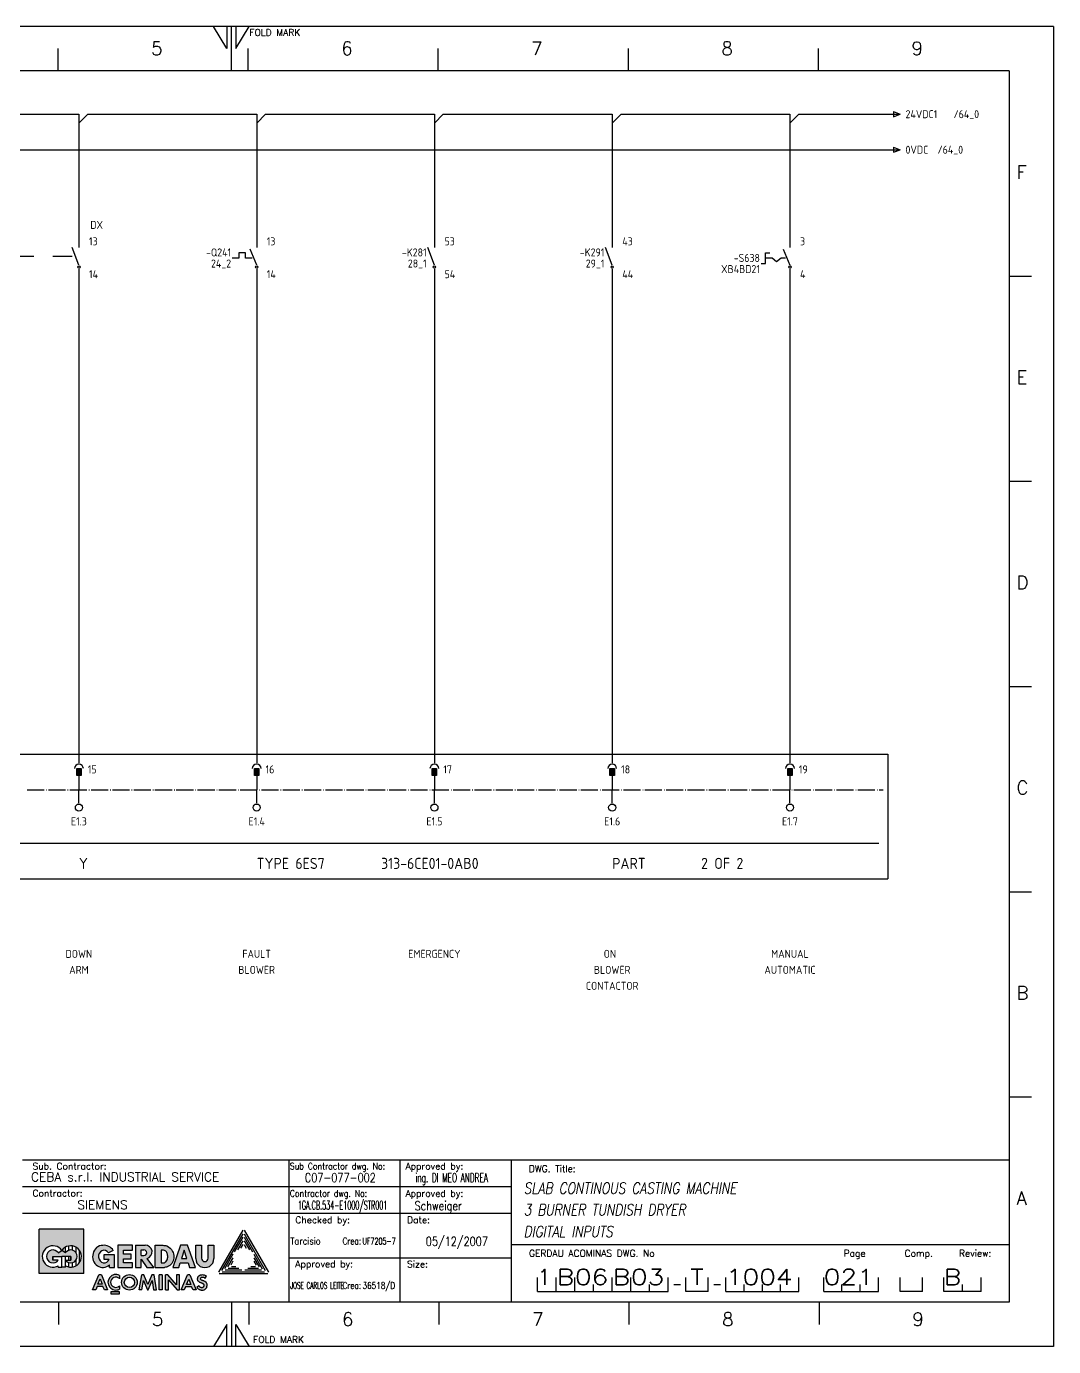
# Model space of a CAD drawing. Extents: x 520 to 940, y 6 to 303.
# Drawn here: x 709 to 940.2, y 6.5 to 303.5 of the extents above; entities that cross this region are included whole.
import ezdxf
from ezdxf.enums import TextEntityAlignment as Align

# ---------------------------------------------------------------- set-up
doc = ezdxf.new("R2010")
doc.units = 0
doc.header["$LTSCALE"] = 25
doc.header["$MEASUREMENT"] = 0
doc.linetypes.add('EPLANLINE7', pattern=[0])
doc.layers.get('0').update_dxf_attribs({"linetype": 'CONTINUOUS'})
for name, color, linetype in [('AUTOCONNECTING', 2, 'CONTINUOUS'), ('DESIG_', 3, 'CONTINUOUS'), ('FORM_1', 7, 'CONTINUOUS'), ('FORM_2', 4, 'CONTINUOUS'), ('FORM_3', 6, 'CONTINUOUS'), ('FORM_4', 1, 'CONTINUOUS'), ('MORSETTI', 7, 'CONTINUOUS'), ('RIF_', 7, 'CONTINUOUS'), ('SEF', 5, 'CONTINUOUS'), ('SIMBOLO', 4, 'CONTINUOUS'), ('TESTI', 7, 'CONTINUOUS'), ('TESTO', 5, 'CONTINUOUS')]:
    doc.layers.add(name, color=color, linetype=linetype)
doc.styles.add('ROMANS', font='romans.shx', dxfattribs={"width": 0.7, "oblique": 10, "height": 4})
doc.styles.get("Standard").update_dxf_attribs({"font": 'isocp.shx'})

# ---------------------------------------------------------------- blocks, each defined once
blk = doc.blocks.new('Format A3')
at = {"layer": 'FORM_1'}
h = blk.add_hatch(color=256, dxfattribs=at)
edge = h.paths.add_edge_path()
edge.add_line((217.87, 22.79), (217.87, 17.78))
edge.add_line((217.87, 17.78), (219.92, 17.78))
edge.add_spline(control_points=[(219.92, 17.78), (220.24, 17.85), (220.98, 18), (221.84, 18.93), (222.13, 20.2), (221.81, 21.63), (220.8, 22.71), (219.89, 22.77), (219.58, 22.79)], knot_values=[0, 0, 0, 0, 0.968333, 2.238245, 3.514092, 4.752916, 6.526982, 7.43734, 7.43734, 7.43734, 7.43734], degree=3, periodic=0)
edge.add_line((219.58, 22.79), (217.87, 22.79))
edge = h.paths.add_edge_path(flags=16)
edge.add_spline(control_points=[(219.59, 21.67), (219.7, 21.66), (220.06, 21.63), (220.6, 21.16), (220.68, 20.32), (220.63, 19.48), (220.1, 18.85), (219.69, 18.84), (219.58, 18.84)], knot_values=[0, 0, 0, 0, 0.326882, 1.089251, 1.872602, 2.763575, 3.625522, 3.966209, 3.966209, 3.966209, 3.966209], degree=3, periodic=0)
edge.add_line((219.58, 18.84), (219.17, 18.84))
edge.add_line((219.17, 18.84), (219.17, 21.67))
edge.add_line((219.17, 21.67), (219.59, 21.67))
h.paths.add_polyline_path([(223.55, 22.79), (221.81, 17.78), (223.19, 17.78), (223.48, 18.84), (225.23, 18.84), (225.54, 17.78), (226.94, 17.78), (225.11, 22.79)])
h.paths.add_polyline_path([(224.33, 21.67), (224.94, 19.81), (223.79, 19.81)], flags=16)
h.paths.add_polyline_path([(228.25, 22.79), (226.96, 22.79), (226.97, 19.8, 0.995265), (231.07, 19.81), (231.07, 22.79), (229.77, 22.79), (229.77, 19.87, -1), (228.25, 19.87)])
h.paths.add_polyline_path([(215.57, 22.79), (213.43, 22.79), (213.43, 17.78), (214.72, 17.78), (214.72, 19.66), (215.93, 17.78), (217.52, 17.78), (216.02, 19.84, 0.906396)])
h.paths.add_polyline_path([(215.29, 20.49), (214.72, 20.5), (214.72, 21.75), (215.31, 21.75, -1.017604)], flags=16)
h.paths.add_polyline_path([(209.42, 22.79), (209.42, 17.78), (212.73, 17.78), (212.73, 18.83), (210.73, 18.83), (210.73, 19.76), (212.41, 19.76), (212.41, 20.8), (210.73, 20.8), (210.73, 21.67), (212.73, 21.67), (212.73, 22.79)])
edge = h.paths.add_edge_path()
edge.add_ellipse((206.05, 20.28), major_axis=(0, -2.49), ratio=0.91559, start_angle=180.5657, end_angle=401.2517)
edge.add_line((207.56, 18.41), (207.56, 17.78))
edge.add_line((207.56, 17.78), (208.68, 17.78))
edge.add_line((208.68, 17.78), (208.68, 20.66))
edge.add_line((208.68, 20.66), (206.26, 20.66))
edge.add_line((206.26, 20.66), (206.26, 19.69))
edge.add_line((206.26, 19.69), (207.49, 19.69))
edge.add_ellipse((206.34, 20.25), major_axis=(0, -1.41), ratio=0.88785, start_angle=126.9107, end_angle=426.8029, ccw=False)
edge.add_line((207.34, 21.09), (208.41, 21.6))
edge.add_arc((206.36, 20.45), 2.34, 29.2872, 98.191)
h.paths.add_polyline_path([(205.74, 16.12), (205.19, 16.12), (203.77, 12.78), (204.46, 12.78), (204.76, 13.48), (206.07, 13.48), (206.44, 12.78), (207.11, 12.79)])
h.paths.add_polyline_path([(205.46, 15.22), (205.93, 14.01), (204.97, 14.01)], flags=16)
h.paths.add_polyline_path([(209.78, 12.92), (209.78, 13.66, -2.423597), (209.78, 15.28), (209.78, 16.02, 1.652966)])
h.paths.add_polyline_path([(210.29, 14.45, 1), (213.8, 14.45, 1)])
h.paths.add_polyline_path([(213.19, 14.45, -1), (210.89, 14.45, -1)], flags=16)
h.paths.add_polyline_path([(215.31, 16.12), (214.82, 16.12), (214.22, 12.78), (214.87, 12.78), (215.21, 14.84), (216.1, 12.73), (216.28, 12.73), (217.19, 14.84), (217.49, 12.78), (218.15, 12.78), (217.6, 16.12), (217.12, 16.12), (216.2, 13.99)])
h.paths.add_polyline_path([(219.4, 16.12), (218.75, 16.12), (218.75, 12.78), (219.4, 12.78)])
h.paths.add_polyline_path([(220.16, 12.78), (220.81, 12.78), (220.81, 15.04), (222.79, 12.78), (223.3, 12.78), (223.3, 16.12), (222.65, 16.12), (222.65, 13.88), (220.68, 16.12), (220.16, 16.12)])
h.paths.add_polyline_path([(225.66, 16.12), (225.13, 16.12), (223.7, 12.77), (224.39, 12.77), (224.69, 13.47), (226, 13.47), (226.37, 12.77), (227.04, 12.77)])
h.paths.add_polyline_path([(225.39, 15.2), (225.86, 14), (224.9, 14)], flags=16)
edge = h.paths.add_edge_path()
edge.add_spline(control_points=[(229.42, 15.81), (229.38, 15.84), (229.32, 15.89), (229.21, 15.96), (229.1, 16.02), (228.95, 16.09), (228.79, 16.14), (228.58, 16.18), (228.37, 16.18), (228.14, 16.15), (227.97, 16.08), (227.8, 16), (227.66, 15.88), (227.54, 15.75), (227.47, 15.59), (227.4, 15.42), (227.39, 15.24), (227.4, 15.04), (227.44, 14.85), (227.57, 14.66), (227.73, 14.54), (227.92, 14.42), (228.08, 14.35), (228.25, 14.29), (228.42, 14.23), (228.59, 14.16), (228.73, 14.07), (228.81, 13.98), (228.85, 13.89), (228.87, 13.78), (228.86, 13.67), (228.81, 13.54), (228.72, 13.42), (228.56, 13.32), (228.37, 13.29), (228.2, 13.3), (228.07, 13.34), (227.98, 13.38), (227.9, 13.44), (227.81, 13.5), (227.72, 13.6), (227.68, 13.69), (227.64, 13.74)], knot_values=[0, 0, 0, 0, 0.129897, 0.252239, 0.381983, 0.506097, 0.749316, 0.87783, 1.167741, 1.365595, 1.552935, 1.738999, 1.918105, 2.09238, 2.269928, 2.449255, 2.632957, 2.790606, 3.065835, 3.193419, 3.483878, 3.653535, 3.853782, 4.021202, 4.182707, 4.402789, 4.570564, 4.668988, 4.759204, 4.855589, 5.007336, 5.095097, 5.270281, 5.443299, 5.63607, 5.844858, 5.950481, 6.046454, 6.146081, 6.249423, 6.351995, 6.544354, 6.544354, 6.544354, 6.544354], degree=3, periodic=0)
edge.add_line((227.64, 13.74), (227.22, 13.33))
edge.add_spline(control_points=[(227.22, 13.33), (227.25, 13.3), (227.3, 13.21), (227.44, 13.06), (227.61, 12.91), (227.84, 12.8), (228.04, 12.73), (228.25, 12.7), (228.44, 12.69), (228.72, 12.72), (228.99, 12.82), (229.25, 13.03), (229.41, 13.25), (229.53, 13.57), (229.55, 13.89), (229.48, 14.23), (229.32, 14.44), (229.15, 14.58), (228.98, 14.67), (228.78, 14.76), (228.59, 14.83), (228.39, 14.91), (228.2, 15), (228.05, 15.18), (228.07, 15.39), (228.2, 15.54), (228.35, 15.61), (228.48, 15.63), (228.66, 15.63), (228.84, 15.57), (228.98, 15.46), (229.05, 15.4), (229.08, 15.37)], knot_values=[0, 0, 0, 0, 0.131114, 0.305389, 0.623258, 0.772631, 1.083491, 1.243018, 1.425854, 1.654083, 2.072988, 2.274716, 2.662927, 2.870188, 3.280959, 3.591243, 3.888658, 4.0589, 4.248032, 4.476436, 4.699919, 4.85554, 5.137678, 5.317889, 5.513624, 5.728226, 5.888869, 5.979085, 6.142909, 6.403998, 6.552706, 6.676571, 6.676571, 6.676571, 6.676571], degree=3, periodic=0)
edge.add_line((229.08, 15.37), (229.42, 15.81))
h.paths.add_polyline_path([(207.88, 12.33), (207.88, 11.83), (209.78, 11.83), (209.79, 12.33)])
h.paths.add_polyline_path([(201.77, 26.45), (191.77, 26.45), (191.77, 16.45), (201.77, 16.45)])
h.paths.add_polyline_path([(197.64, 18.19), (197.64, 17.87), (196.84, 17.87), (196.04, 17.87), (196.04, 18.19, -2.312045), (196.84, 21.6, -2.312045)], flags=16)
h.paths.add_polyline_path([(197.64, 19.43), (198.44, 19.43), (198.44, 20.27), (196.84, 20.27), (194.84, 20.27), (194.84, 19.43), (196.04, 19.43, -3.248328), (196.05, 21.08), (196.84, 21.6), (197.62, 21.08, -3.248328)], flags=0)
for p, q in [((420, 297), (0, 297)), ((234, 292), (231, 297)), ((234, 297), (234, 292)), ((235, 287), (235, 297)), ((236, 292), (239, 297)), ((236, 297), (236, 292)), ((420, 297), (420, 0)), ((195.93, 292), (195.93, 287)), ((238.7, 292), (238.7, 287)), ((281.48, 292), (281.48, 287)), ((324.26, 292), (324.26, 287)), ((367.03, 292), (367.03, 287)), ((410, 240.83), (415, 240.83)), ((410, 194.66), (415, 194.66)), ((410, 148.5), (415, 148.5)), ((410, 102.33), (415, 102.33)), ((410, 56.17), (415, 56.17)), ((248, 30), (248, 42)), ((273, 10), (273, 42)), ((188.01, 36), (298, 36)), ((191.77, 16.45), (191.77, 26.45)), ((201.77, 26.45), (191.77, 26.45)), ((201.77, 16.45), (201.77, 26.45)), ((237.53, 26.19), (232.06, 16.71)), ((237.53, 25.39), (232.76, 17.12)), ((237.53, 24.59), (235.65, 21.33)), ((237.53, 23.79), (236.34, 21.73)), ((237.83, 26.19), (243.31, 16.71)), ((237.83, 25.39), (242.62, 17.11)), ((237.83, 24.59), (239.72, 21.33)), ((237.83, 23.79), (239.03, 21.73)), ((196.04, 21.07), (196.84, 21.6)), ((197.64, 21.07), (196.84, 21.6)), ((197.64, 21.07), (197.64, 22.35)), ((198.44, 21.68), (198.44, 22.64)), ((199.24, 21.68), (199.24, 22.64)), ((200.04, 21.11), (200.04, 22.35)), ((200.84, 18.94), (200.84, 21.6)), ((208.41, 21.6), (207.34, 21.09)), ((209.42, 22.79), (209.42, 17.78)), ((212.73, 22.79), (209.42, 22.79)), ((210.73, 20.8), (210.73, 21.67)), ((210.73, 21.67), (212.73, 21.67)), ((212.41, 20.8), (210.73, 20.8)), ((212.41, 19.76), (212.41, 20.8)), ((212.73, 21.67), (212.73, 22.79)), ((213.43, 22.79), (213.43, 17.78)), ((213.43, 22.79), (215.57, 22.79)), ((214.72, 20.5), (214.72, 21.75)), ((214.72, 21.75), (215.31, 21.75)), ((217.87, 17.78), (217.87, 22.79)), ((217.87, 22.79), (219.58, 22.79)), ((223.55, 22.79), (221.81, 17.78)), ((225.11, 22.79), (223.55, 22.79)), ((224.33, 21.67), (223.79, 19.81)), ((224.94, 19.81), (224.33, 21.67)), ((226.94, 17.78), (225.11, 22.79)), ((226.97, 19.83), (226.96, 22.79)), ((226.96, 22.79), (228.25, 22.79)), ((228.25, 22.79), (228.25, 19.87)), ((229.77, 19.87), (229.77, 22.79)), ((229.77, 22.79), (231.07, 22.79)), ((231.07, 22.79), (231.07, 19.81)), ((237.53, 22.99), (237.04, 22.13)), ((237.83, 22.99), (238.33, 22.13)), ((298, 23), (410, 23)), ((194.84, 20.27), (196.84, 20.27)), ((194.84, 20.27), (196.84, 20.27)), ((194.84, 19.43), (194.84, 20.27)), ((194.84, 20.27), (194.84, 19.43)), ((196.04, 19.43), (194.84, 19.43)), ((196.04, 17.87), (196.04, 18.19)), ((196.04, 17.87), (196.84, 17.87)), ((196.84, 17.87), (196.84, 20.27)), ((198.84, 20.27), (196.84, 20.27)), ((198.84, 20.27), (196.84, 20.27)), ((197.64, 17.87), (196.84, 17.87)), ((197.64, 17.87), (197.64, 20.27)), ((197.64, 19.43), (198.84, 19.43)), ((197.64, 17.87), (197.64, 18.19)), ((198.44, 19.43), (198.44, 20.27)), ((198.44, 17.9), (198.44, 18.86)), ((198.84, 20.27), (198.84, 19.43)), ((198.84, 19.43), (198.84, 20.27)), ((199.24, 17.9), (199.24, 18.86)), ((200.04, 18.19), (200.04, 19.43)), ((208.68, 20.66), (206.26, 20.66)), ((206.26, 20.66), (206.26, 19.69)), ((206.26, 19.69), (207.49, 19.69)), ((207.56, 17.78), (207.56, 18.41)), ((208.68, 17.78), (208.68, 20.66)), ((210.73, 18.83), (210.73, 19.76)), ((210.73, 19.76), (212.41, 19.76)), ((212.73, 18.83), (210.73, 18.83)), ((212.73, 17.78), (212.73, 18.83)), ((214.72, 20.5), (215.31, 20.49)), ((214.72, 19.66), (215.93, 17.78)), ((214.72, 17.78), (214.72, 19.66)), ((217.52, 17.78), (216.02, 19.84)), ((223.19, 17.78), (223.48, 18.84)), ((223.48, 18.84), (225.23, 18.84)), ((223.79, 19.81), (224.94, 19.81)), ((225.23, 18.84), (225.54, 17.78)), ((235.33, 20.78), (233.45, 17.52)), ((235.33, 19.98), (234.14, 17.92)), ((235.33, 19.18), (234.84, 18.32)), ((234.98, 18.05), (235.98, 18.05)), ((239.39, 18.05), (240.39, 18.05)), ((240.04, 20.78), (241.92, 17.51)), ((240.04, 19.98), (241.23, 17.91)), ((240.04, 19.18), (240.54, 18.31)), ((248, 20), (298, 20)), ((201.77, 16.45), (191.77, 16.45)), ((203.77, 12.78), (205.19, 16.12)), ((204.97, 14.01), (205.46, 15.22)), ((205.74, 16.12), (205.19, 16.12)), ((205.46, 15.22), (205.93, 14.01)), ((205.74, 16.12), (207.11, 12.79)), ((207.56, 17.78), (208.68, 17.78)), ((209.42, 17.78), (212.73, 17.78)), ((209.78, 16.02), (209.78, 15.23)), ((213.43, 17.78), (214.72, 17.78)), ((214.22, 12.78), (214.82, 16.12)), ((215.31, 16.12), (214.82, 16.12)), ((216.2, 13.99), (215.31, 16.12)), ((215.93, 17.78), (217.52, 17.78)), ((217.12, 16.12), (216.2, 13.99)), ((217.6, 16.12), (217.12, 16.12)), ((218.15, 12.78), (217.6, 16.12)), ((217.87, 17.78), (219.92, 17.78)), ((218.75, 12.78), (218.75, 16.12)), ((219.4, 16.12), (218.75, 16.12)), ((219.4, 16.12), (219.4, 12.78)), ((220.16, 12.79), (220.16, 16.12)), ((220.68, 16.12), (220.16, 16.12)), ((222.65, 13.88), (220.68, 16.12)), ((220.81, 15.04), (222.79, 12.78)), ((220.81, 12.78), (220.81, 15.04)), ((221.81, 17.78), (223.19, 17.78)), ((222.65, 16.12), (222.65, 13.88)), ((223.3, 16.12), (222.65, 16.12)), ((223.3, 12.78), (223.3, 16.12)), ((223.7, 12.77), (225.13, 16.12)), ((224.9, 14), (225.39, 15.2)), ((225.66, 16.12), (225.13, 16.12)), ((225.39, 15.2), (225.86, 14)), ((225.54, 17.78), (226.94, 17.78)), ((225.66, 16.12), (227.04, 12.77)), ((229.08, 15.36), (229.42, 15.81)), ((232.21, 16.45), (243.16, 16.45)), ((232.9, 16.85), (242.47, 16.85)), ((233.6, 17.25), (237.37, 17.25)), ((234.29, 17.65), (236.67, 17.65)), ((238, 17.25), (241.77, 17.25)), ((238.7, 17.65), (241.08, 17.65)), ((204.46, 12.78), (203.77, 12.78)), ((204.76, 13.48), (204.46, 12.78)), ((206.07, 13.48), (204.76, 13.48)), ((205.93, 14.01), (204.97, 14.01)), ((206.44, 12.78), (206.07, 13.48)), ((207.11, 12.79), (206.44, 12.78)), ((207.88, 12.33), (207.88, 11.83)), ((209.79, 12.33), (207.88, 12.33)), ((209.78, 13.66), (209.78, 12.9)), ((209.78, 11.83), (209.79, 12.33)), ((214.87, 12.78), (214.22, 12.78)), ((214.87, 12.78), (215.21, 14.84)), ((215.21, 14.84), (216.1, 12.73)), ((216.1, 12.73), (216.28, 12.73)), ((216.28, 12.73), (217.19, 14.84)), ((217.19, 14.84), (217.49, 12.78)), ((217.49, 12.78), (218.15, 12.78)), ((219.4, 12.78), (218.75, 12.78)), ((220.16, 12.78), (220.81, 12.78)), ((222.79, 12.78), (223.3, 12.78)), ((224.39, 12.77), (223.7, 12.77)), ((224.69, 13.47), (224.39, 12.77)), ((226, 13.47), (224.69, 13.47)), ((225.86, 14), (224.9, 14)), ((226.37, 12.77), (226, 13.47)), ((227.04, 12.77), (226.37, 12.77)), ((227.22, 13.33), (227.64, 13.74)), ((196.11, 10), (196.11, 5)), ((207.88, 11.83), (209.78, 11.83)), ((235, 10), (235, 0)), ((238.89, 10), (238.89, 5)), ((281.66, 10), (281.66, 5)), ((324.44, 10), (324.44, 5)), ((367.22, 10), (367.22, 5)), ((234, 5), (231, 0)), ((234, 0), (234, 5)), ((236, 5), (239, 0)), ((236, 0), (236, 5)), ((420, 0), (0, 0))]:
    blk.add_line(p, q, dxfattribs=at)
blk.add_lwpolyline([(219.59, 21.67), (219.17, 21.67), (219.17, 18.84), (219.58, 18.84)], dxfattribs=at)
for radius in [1.75, 1.15]:
    blk.add_circle((212.04, 14.45), radius, dxfattribs=at)
for centre, radius, start, end in [((194.84, 20.27), 2.4, 33.5573, 300), ((194.84, 20.27), 1.46, 33.5573, 325.1132), ((198.84, 20.27), 2.4, 240, 146.4427), ((198.84, 20.27), 1.46, 214.8868, 146.4427), ((206.36, 20.45), 2.34, 29.2872, 98.191), ((215.31, 21.12), 0.633, 270, 90), ((215.65, 21.29), 1.5, 284.2434, 92.9996), ((229.02, 19.82), 2.05, 179.8525, 0.1475), ((229.01, 19.87), 0.761, 180, 0), ((208.97, 14.47), 1.75, 62.3456, 297.6544), ((208.97, 14.47), 1.15, 44.8431, 315.1569)]:
    blk.add_arc(centre, radius, start, end, dxfattribs=at)
for centre, major_axis, ratio, start_param, end_param in [((206.05, 20.28), (0, -2.49), 0.91559, 3.151467, 7.003163), ((206.34, 20.25), (0, -1.41), 0.88785, 2.21501, 7.449115)]:
    blk.add_ellipse(centre, major_axis=major_axis, ratio=ratio, start_param=start_param, end_param=end_param, dxfattribs=at)
for points in [[(219.58, 22.79), (220.48, 22.65), (221.76, 21.42), (222.04, 20.21), (221.73, 18.97), (220.84, 18.07), (219.92, 17.78)], [(219.58, 18.84), (219.91, 18.87), (220.52, 19.48), (220.66, 20.37), (220.5, 21.13), (219.91, 21.62), (219.59, 21.67)], [(227.22, 13.33), (227.3, 13.23), (227.41, 13.09), (227.66, 12.89), (227.79, 12.82), (228.09, 12.73), (228.24, 12.7), (228.43, 12.7), (228.65, 12.72), (229.04, 12.87), (229.2, 13), (229.43, 13.31), (229.5, 13.51), (229.53, 13.92), (229.46, 14.22), (229.28, 14.46), (229.15, 14.57), (228.99, 14.66), (228.78, 14.76), (228.57, 14.84), (228.43, 14.9), (228.18, 15.03), (228.07, 15.18), (228.09, 15.37), (228.22, 15.54), (228.37, 15.61), (228.46, 15.63), (228.62, 15.63), (228.87, 15.54), (228.99, 15.45), (229.08, 15.37)], [(227.64, 13.74), (227.75, 13.58), (227.81, 13.5), (227.9, 13.44), (227.98, 13.38), (228.07, 13.35), (228.17, 13.31), (228.38, 13.3), (228.56, 13.33), (228.71, 13.43), (228.82, 13.57), (228.85, 13.65), (228.86, 13.8), (228.84, 13.89), (228.8, 13.98), (228.74, 14.05), (228.6, 14.15), (228.4, 14.23), (228.25, 14.29), (228.09, 14.35), (227.91, 14.43), (227.76, 14.52), (227.54, 14.71), (227.47, 14.81), (227.4, 15.08), (227.39, 15.24), (227.41, 15.42), (227.47, 15.59), (227.55, 15.75), (227.66, 15.88), (227.8, 15.99), (227.97, 16.08), (228.14, 16.14), (228.34, 16.17), (228.63, 16.17), (228.75, 16.14), (228.99, 16.07), (229.1, 16.02), (229.21, 15.96), (229.31, 15.89), (229.42, 15.81)]]:
    blk.add_spline(points, degree=3, dxfattribs=at)
at = {"layer": 'FORM_3'}
for p, q in [((410, 287), (25, 287)), ((410, 287), (410, 10)), ((410, 10), (25, 10))]:
    blk.add_line(p, q, dxfattribs=at)
at = {"layer": 'FORM_4'}
for p, q in [((188.01, 42), (410, 42)), ((298, 10), (298, 42)), ((188.01, 30), (298, 30)), ((248, 10), (248, 30)), ((303.88, 12.42), (303.88, 15.51)), ((308.08, 12.42), (308.08, 15.51)), ((312.28, 12.42), (312.28, 15.51)), ((320.68, 12.42), (320.68, 15.51)), ((324.88, 12.42), (324.88, 15.51)), ((333.28, 12.42), (333.28, 15.51)), ((337.28, 12.42), (337.28, 15.51)), ((342.28, 12.42), (342.28, 15.51)), ((346.28, 12.42), (346.28, 15.51)), ((362.68, 12.42), (362.68, 15.51)), ((368.28, 12.42), (368.28, 15.51)), ((380.58, 12.42), (380.58, 15.51)), ((385.48, 12.42), (385.48, 15.51)), ((390.48, 12.42), (390.48, 15.51)), ((395.28, 12.42), (395.28, 15.51)), ((403.68, 12.42), (403.68, 15.51)), ((303.88, 12.42), (333.28, 12.42)), ((316.48, 12.42), (316.48, 13.97)), ((316.48, 12.42), (316.48, 13.97)), ((329.08, 12.42), (329.08, 13.97)), ((334.53, 13.97), (336.06, 13.97)), ((342.28, 12.42), (337.28, 12.42)), ((343.53, 13.97), (345.03, 13.97)), ((346.28, 12.42), (346.28, 13.97)), ((346.28, 12.42), (362.68, 12.42)), ((350.38, 12.42), (350.38, 13.97)), ((354.48, 12.42), (354.48, 13.97)), ((358.58, 12.42), (358.58, 13.97)), ((368.28, 12.42), (380.58, 12.42)), ((372.38, 12.42), (372.38, 13.97)), ((376.48, 12.42), (376.48, 13.97)), ((390.48, 12.42), (385.48, 12.42)), ((399.13, 12.42), (395.28, 12.42)), ((403.68, 12.42), (399.13, 12.42)), ((399.48, 12.42), (399.48, 13.97))]:
    blk.add_line(p, q, dxfattribs=at)
at = {"layer": 'FORM_1', "style": 'ROMANS'}
for p in [(239.05, 294.88), (239.88, 0.84)]:
    blk.add_text('FOLD MARK', height=1.5, dxfattribs=at).set_placement(p)
at = {"layer": 'FORM_2', "style": 'ROMANS'}
for s, p in [('Sub. Contractor:', (190.24, 39.84)), ('Approved by:', (274.17, 39.84)), ('DWG. Title:', (301.92, 39.27)), ('Contractor:', (190.24, 33.75)), ('Approved by:', (274.17, 33.72)), ('Checked by:', (249.38, 27.74)), ('Date:', (274.53, 27.74)), ('GERDAU ACOMINAS DWG. No', (301.96, 20.23)), ('Page', (372.75, 20.23)), ('Comp.', (386.46, 20.23)), ('Review:', (398.72, 20.23)), ('Approved by:', (249.38, 17.83)), ('Size:', (274.53, 17.79))]:
    blk.add_text(s, height=1.5, dxfattribs=at).set_placement(p)
for s, width, p in [('Sub Contractor dwg. No:', 0.85, (248.15, 39.84)), ('Contractor dwg. No:', 0.85, (248.15, 33.72)), ('Crea:', 0.8, (260.02, 23)), ('Crea:', 0.8, (260.02, 13))]:
    blk.add_text(s, height=1.5, dxfattribs=dict(at, width=width)).set_placement(p)
at = {"layer": 'FORM_2', "style": 'ROMANS', "flags": 4}
for tag, p in [('21', (189.91, 37.18)), ('18', (189.91, 30.89))]:
    blk.add_attdef(tag, p, '', height=2, dxfattribs=at)
at = {"layer": 'FORM_2', "color": 4, "style": 'ROMANS', "width": 0.8, "flags": 4}
for tag, p in [('22', (251.5, 37)), ('19', (251.5, 30.8)), ('24', (278.73, 22.67))]:
    blk.add_attdef(tag, p, '', height=2, dxfattribs=at)
at = {"layer": 'FORM_2', "style": 'ROMANS', "flags": 4}
for tag, p, height, width in [('23', (276.41, 37.01), 2, 0.8), ('20', (276.22, 30.68), 2, 0.8), ('14', (248.25, 23), 1.5, 0.9), ('15', (264.49, 22.98), 1.5, 0.8), ('16', (248.25, 13), 1.5, 0.9), ('17', (264.49, 12.98), 1.5, 0.8)]:
    blk.add_attdef(tag, p, '', height=height, dxfattribs=dict(at, width=width))
at = {"layer": 'FORM_4', "style": 'ROMANS'}
for s, p in [('5', (216.92, 290.56)), ('6', (259.7, 290.56)), ('7', (302.47, 290.56)), ('8', (345.25, 290.56)), ('9', (388.03, 290.56)), ('F', (411.64, 262.73)), ('E', (411.64, 216.57)), ('D', (411.64, 170.4)), ('C', (411.64, 124.24)), ('B', (411.64, 78.07)), ('A', (411.64, 31.9)), ('5', (217.1, 4.65)), ('6', (259.88, 4.65)), ('7', (302.66, 4.65)), ('8', (345.43, 4.65)), ('9', (388.21, 4.65))]:
    blk.add_text(s, height=3, dxfattribs=at).set_placement(p)
at = {"layer": 'FORM_4', "color": 1, "style": 'ROMANS', "oblique": 10, "width": 0.8, "flags": 4}
for tag, p in [('11', (300.77, 34.39)), ('12', (300.77, 29.5)), ('13', (300.77, 24.62))]:
    blk.add_attdef(tag, p, '', height=2.5, dxfattribs=at)
at = {"layer": 'FORM_4', "color": 1, "style": 'ROMANS', "flags": 2}
blk.add_attdef('25', (279.66, 12.25), '', height=5, dxfattribs=at)
at = {"layer": 'FORM_4', "style": 'ROMANS', "width": 1.25, "flags": 4}
for tag, p in [('1', (303.88, 13.92)), ('3', (312.28, 13.92)), ('5', (324.88, 13.92)), ('7', (346.28, 13.92)), ('10', (395.28, 13.92))]:
    blk.add_attdef(tag, p, '', height=3.5, dxfattribs=at)
for tag, p in [('2', (310.18, 13.92)), ('4', (322.78, 13.92)), ('6', (339.78, 13.92)), ('9', (387.98, 13.92))]:
    blk.add_attdef(tag, text='', height=3.5, dxfattribs=at).set_placement(p, align=Align.CENTER)
at = {"layer": 'FORM_4', "color": 1, "style": 'ROMANS', "width": 1.25, "flags": 4}
blk.add_attdef('8', (368.28, 13.92), '', height=3.5, dxfattribs=at)
blk = doc.blocks.new('SO269')
at = {"layer": 'TESTI', "color": 2, "linetype": 'EPLANLINE7'}
for p, q in [((-2, 0), (0, 0)), ((0, 0), (0, -2)), ((0, -2), (2, 0))]:
    blk.add_line(p, q, dxfattribs=at)
blk = doc.blocks.new('1_0_IEC_WUPI')
at = {"layer": 'SIMBOLO', "color": 3, "linetype": 'EPLANLINE7'}
for p, q in [((0, 4), (0, 2)), ((0, -2), (-1.5, 2)), ((0, -2.8), (0, -4))]:
    blk.add_line(p, q, dxfattribs=at)
blk.add_circle((0, -2.4), 0.25, dxfattribs=at)
blk = doc.blocks.new('31_0_IEC_WUPI')
at = {"layer": 'TESTI', "color": 3, "linetype": 'EPLANLINE7'}
for p, q in [((0, 4), (0, 2)), ((-0.5, 0.8), (0.5, 0.8)), ((-0.5, -0.8), (-0.5, 0.8)), ((0.5, 0.8), (0.5, -0.8)), ((0.5, -0.8), (-0.5, -0.8))]:
    blk.add_line(p, q, dxfattribs=at)
blk.add_arc((0, 0.8), 1, 0, 180, dxfattribs=at)
blk.add_solid([(-0.5, -0.8), (0.5, -0.8), (-0.5, 0.8), (0.5, 0.8)], dxfattribs=at)
blk = doc.blocks.new('SO303')
at = {"layer": 'TESTI', "color": 2, "linetype": 'EPLANLINE7'}
blk.add_line((0, 1), (0, 4), dxfattribs=at)
blk.add_circle((0, 0), 0.8, dxfattribs=at)
blk = doc.blocks.new('13_0_AEC_WUPI')
at = {"layer": 'TESTI', "color": 3, "linetype": 'EPLANLINE7'}
for p, q in [((0, 4), (0, 2)), ((-2.5, 0.8), (-4, 0.8)), ((-4, 0.8), (-4, -0.4)), ((-2.5, -0.4), (-2.5, 0.8)), ((0, -2), (-1.5, 1.6)), ((-4, -0.4), (-5.5, -0.4)), ((-1, -0.4), (-2.5, -0.4)), ((0, -2.8), (0, -4))]:
    blk.add_line(p, q, dxfattribs=at)
blk.add_circle((0, -2.4), 0.25, dxfattribs=at)
blk = doc.blocks.new('37_0_IEC_WUPI')
at = {"layer": 'TESTI', "color": 3, "linetype": 'EPLANLINE7'}
for p, q in [((0, 4), (0, 2)), ((-5.5, -1.6), (-5.5, 0.8)), ((-5.5, 0.8), (-4.5, 0.8)), ((-1.5, 1.6), (0, -2)), ((-6.5, -1.6), (-5.5, -1.6)), ((-4, -0.4), (-5.5, -0.4)), ((-3, -1.2), (-4, -0.4)), ((-2, -0.4), (-3, -1.2)), ((-1, -0.4), (-2, -0.4)), ((0, -2.8), (0, -4))]:
    blk.add_line(p, q, dxfattribs=at)
blk.add_circle((0, -2.4), 0.25, dxfattribs=at)
blk = doc.blocks.new('SO284')
at = {"layer": 'TESTI', "color": 2, "linetype": 'EPLANLINE7'}
for p, q in [((-1.175, 0), (0.675, 0)), ((-0.675, 0.575), (0.8, 0)), ((-0.675, 0.575), (-0.675, -0.575)), ((-0.675, -0.575), (0.8, 0))]:
    blk.add_line(p, q, dxfattribs=at)

msp = doc.modelspace()

# ---------------------------------------------------------------- linework, layer by layer
at = {"layer": 'AUTOCONNECTING', "color": 2, "linetype": 'EPLANLINE7'}
for p, q in [((682.85, 283.71), (718.85, 283.71)), ((722.85, 283.71), (758.85, 283.71)), ((762.85, 283.71), (798.85, 283.71)), ((802.85, 283.71), (838.85, 283.71)), ((842.85, 283.71), (878.85, 283.71)), ((882.85, 283.71), (904.85, 283.71)), ((720.85, 281.71), (720.85, 255.71)), ((760.85, 281.71), (760.85, 255.71)), ((800.85, 281.71), (800.85, 255.71)), ((840.85, 281.71), (840.85, 255.71)), ((880.85, 281.71), (880.85, 255.71)), ((590.85, 275.71), (904.85, 275.71)), ((720.85, 247.71), (720.85, 139.71)), ((760.85, 247.71), (760.85, 139.71)), ((800.85, 247.71), (800.85, 139.71)), ((840.85, 247.71), (840.85, 139.71)), ((880.85, 247.71), (880.85, 139.71)), ((720.85, 135.71), (720.85, 131.71)), ((760.85, 135.71), (760.85, 131.71)), ((800.85, 135.71), (800.85, 131.71)), ((840.85, 135.71), (840.85, 131.71)), ((880.85, 135.71), (880.85, 131.71))]:
    msp.add_line(p, q, dxfattribs=at)
at = {"layer": 'SIMBOLO', "color": 1, "linetype": 'EPLANLINE7'}
for p, q in [((578.85, 139.71), (902.85, 139.71)), ((902.85, 139.71), (902.85, 111.71)), ((578.85, 111.71), (902.85, 111.71))]:
    msp.add_line(p, q, dxfattribs=at)
at = {"layer": 'TESTI', "color": 1, "linetype": 'EPLANLINE7'}
for p, q in [((710.7, 251.71), (706.4, 251.71)), ((719.32, 251.71), (715, 251.71)), ((709.22, 131.71), (713.05, 131.71)), ((713.55, 131.71), (713.62, 131.71)), ((714.02, 131.71), (717.85, 131.71)), ((718.32, 131.71), (718.42, 131.71)), ((718.82, 131.71), (722.65, 131.71)), ((723.12, 131.71), (723.22, 131.71)), ((723.6, 131.71), (727.45, 131.71)), ((727.92, 131.71), (728.02, 131.71)), ((728.4, 131.71), (732.22, 131.71)), ((732.7, 131.71), (732.8, 131.71)), ((733.2, 131.71), (737.02, 131.71)), ((737.5, 131.71), (737.6, 131.71)), ((737.97, 131.71), (741.82, 131.71)), ((742.3, 131.71), (742.4, 131.71)), ((742.77, 131.71), (746.6, 131.71)), ((747.07, 131.71), (747.17, 131.71)), ((747.57, 131.71), (751.4, 131.71)), ((751.87, 131.71), (751.97, 131.71)), ((752.35, 131.71), (756.2, 131.71)), ((756.67, 131.71), (756.77, 131.71)), ((757.15, 131.71), (760.97, 131.71)), ((761.47, 131.71), (761.55, 131.71)), ((761.95, 131.71), (765.77, 131.71)), ((766.25, 131.71), (766.35, 131.71)), ((766.72, 131.71), (770.57, 131.71)), ((771.05, 131.71), (771.15, 131.71)), ((771.52, 131.71), (775.35, 131.71)), ((775.85, 131.71), (775.92, 131.71)), ((776.32, 131.71), (780.15, 131.71)), ((780.62, 131.71), (780.72, 131.71)), ((781.1, 131.71), (784.95, 131.71)), ((785.42, 131.71), (785.52, 131.71)), ((785.9, 131.71), (789.75, 131.71)), ((790.22, 131.71), (790.32, 131.71)), ((790.7, 131.71), (794.52, 131.71)), ((795, 131.71), (795.1, 131.71)), ((795.5, 131.71), (799.32, 131.71)), ((799.8, 131.71), (799.9, 131.71)), ((800.27, 131.71), (804.12, 131.71)), ((804.6, 131.71), (804.7, 131.71)), ((805.07, 131.71), (808.9, 131.71)), ((809.37, 131.71), (809.47, 131.71)), ((809.87, 131.71), (813.7, 131.71)), ((814.17, 131.71), (814.27, 131.71)), ((814.65, 131.71), (818.5, 131.71)), ((818.97, 131.71), (819.07, 131.71)), ((819.45, 131.71), (823.27, 131.71)), ((823.77, 131.71), (823.85, 131.71)), ((824.25, 131.71), (828.07, 131.71)), ((828.55, 131.71), (828.65, 131.71)), ((829.02, 131.71), (832.87, 131.71)), ((833.35, 131.71), (833.45, 131.71)), ((833.82, 131.71), (837.65, 131.71)), ((838.15, 131.71), (838.22, 131.71)), ((838.62, 131.71), (842.45, 131.71)), ((842.92, 131.71), (843.02, 131.71)), ((843.4, 131.71), (847.25, 131.71)), ((847.72, 131.71), (847.82, 131.71)), ((848.2, 131.71), (852.02, 131.71)), ((852.52, 131.71), (852.6, 131.71)), ((853, 131.71), (856.82, 131.71)), ((857.3, 131.71), (857.4, 131.71)), ((857.8, 131.71), (861.62, 131.71)), ((862.1, 131.71), (862.2, 131.71)), ((862.57, 131.71), (866.42, 131.71)), ((866.9, 131.71), (867, 131.71)), ((867.37, 131.71), (871.2, 131.71)), ((871.67, 131.71), (871.77, 131.71)), ((872.17, 131.71), (876, 131.71)), ((876.47, 131.71), (876.57, 131.71)), ((876.95, 131.71), (880.8, 131.71)), ((881.27, 131.71), (881.37, 131.71)), ((881.75, 131.71), (885.57, 131.71)), ((886.05, 131.71), (886.15, 131.71)), ((886.55, 131.71), (890.37, 131.71)), ((890.85, 131.71), (890.95, 131.71)), ((891.32, 131.71), (895.17, 131.71)), ((895.65, 131.71), (895.75, 131.71)), ((896.12, 131.71), (899.95, 131.71)), ((900.45, 131.71), (900.52, 131.71)), ((900.92, 131.71), (901.85, 131.71)), ((901.65, 131.71), (901.85, 131.71))]:
    msp.add_line(p, q, dxfattribs=at)
at = {"layer": 'TESTI', "color": 0, "linetype": 'EPLANLINE7'}
for p, q in [((584.85, 119.71), (840.85, 119.71)), ((840.85, 119.71), (900.85, 119.71))]:
    msp.add_line(p, q, dxfattribs=at)

# ---------------------------------------------------------------- block references
ref = msp.add_blockref('Format A3', (520.17, 6.46))
ref.add_attrib('1', '1', (824.05, 20.37), dxfattribs={"layer": 'FORM_4', "height": 3.5, "style": 'ROMANS'})
ref.add_attrib('2', 'B', dxfattribs={"layer": 'FORM_4', "height": 3.5, "style": 'ROMANS', "width": 1.25}).set_placement((830.35, 20.37), align=Align.CENTER)
ref.add_attrib('3', '06', (832.45, 20.37), dxfattribs={"layer": 'FORM_4', "height": 3.5, "style": 'ROMANS', "width": 1.25})
ref.add_attrib('4', 'B', dxfattribs={"layer": 'FORM_4', "height": 3.5, "style": 'ROMANS', "width": 1.25}).set_placement((842.95, 20.37), align=Align.CENTER)
ref.add_attrib('5', '03', (845.05, 20.37), dxfattribs={"layer": 'FORM_4', "height": 3.5, "style": 'ROMANS', "width": 1.25})
ref.add_attrib('6', 'T', dxfattribs={"layer": 'FORM_4', "height": 3.5, "style": 'ROMANS', "width": 1.25}).set_placement((859.95, 20.37), align=Align.CENTER)
ref.add_attrib('7', '1004', (866.45, 20.37), dxfattribs={"layer": 'FORM_4', "height": 3.5, "style": 'ROMANS', "width": 1.25})
ref.add_attrib('8', '021', (888.45, 20.37), dxfattribs={"layer": 'FORM_4', "color": 1, "height": 3.5, "style": 'ROMANS', "width": 1.25})
ref.add_attrib('10', 'B', (915.45, 20.37), dxfattribs={"layer": 'FORM_4', "height": 3.5, "style": 'ROMANS', "width": 1.25})
ref.add_attrib('11', 'SLAB CONTINOUS CASTING MACHINE', (820.94, 40.84), dxfattribs={"layer": 'FORM_4', "color": 1, "height": 2.5, "style": 'ROMANS', "oblique": 10, "width": 0.8})
ref.add_attrib('12', '3 BURNER TUNDISH DRYER', (820.94, 35.96), dxfattribs={"layer": 'FORM_4', "color": 1, "height": 2.5, "style": 'ROMANS', "oblique": 10, "width": 0.8})
ref.add_attrib('13', 'DIGITAL INPUTS', (820.94, 31.08), dxfattribs={"layer": 'FORM_4', "color": 1, "height": 2.5, "style": 'ROMANS', "oblique": 10, "width": 0.8})
ref.add_attrib('14', 'Tarcisio', (768.42, 29.46), dxfattribs={"layer": 'FORM_2', "height": 1.5, "style": 'ROMANS', "width": 0.9})
ref.add_attrib('15', 'UF7205-7', (784.67, 29.43), dxfattribs={"layer": 'FORM_2', "height": 1.5, "style": 'ROMANS', "width": 0.7})
ref.add_attrib('16', 'JOSE CARLOS LEITE', (768.42, 19.46), dxfattribs={"layer": 'FORM_2', "height": 1.5, "style": 'ROMANS', "width": 0.5})
ref.add_attrib('17', '36518/D', (784.67, 19.43), dxfattribs={"layer": 'FORM_2', "height": 1.5, "style": 'ROMANS', "width": 0.8})
ref.add_attrib('18', '       SIEMENS', (710.09, 37.35), dxfattribs={"layer": 'FORM_2', "height": 2, "style": 'ROMANS'})
ref.add_attrib('19', '1GA.CB.534-E1000/STR001', (770.11, 37.26), dxfattribs={"layer": 'FORM_2', "color": 4, "height": 2, "style": 'ROMANS', "width": 0.5})
ref.add_attrib('20', 'Schweiger', (796.4, 37.14), dxfattribs={"layer": 'FORM_2', "height": 2, "style": 'ROMANS', "width": 0.8})
ref.add_attrib('21', 'CEBA s.r.I. INDUSTRIAL SERVICE', (710.09, 43.63), dxfattribs={"layer": 'FORM_2', "height": 2, "style": 'ROMANS'})
ref.add_attrib('22', 'C07-077-002', (771.68, 43.46), dxfattribs={"layer": 'FORM_2', "color": 4, "height": 2, "style": 'ROMANS', "width": 0.8})
ref.add_attrib('23', 'ing. DI MEO ANDREA', (796.58, 43.46), dxfattribs={"layer": 'FORM_2', "height": 2, "style": 'ROMANS', "width": 0.6})
ref.add_attrib('24', '05/12/2007', (798.9, 29.13), dxfattribs={"layer": 'FORM_2', "color": 4, "height": 2, "style": 'ROMANS', "width": 0.8})
at = {"layer": 'SIMBOLO'}
for name, p in [('SO269', (720.85, 283.71)), ('SO269', (760.85, 283.71)), ('SO269', (800.85, 283.71)), ('SO269', (840.85, 283.71)), ('SO269', (880.85, 283.71)), ('SO284', (904.85, 283.71)), ('SO284', (904.85, 275.71)), ('SO303', (720.85, 127.71)), ('SO303', (760.85, 127.71)), ('SO303', (800.85, 127.71)), ('SO303', (840.85, 127.71)), ('SO303', (880.85, 127.71))]:
    msp.add_blockref(name, p, dxfattribs=at)
ref = msp.add_blockref('1_0_IEC_WUPI', (720.85, 251.71), dxfattribs=at)
ref.add_attrib('DESIGN._1', '13', (723.12, 254.21), dxfattribs={"layer": 'DESIG_', "color": 2, "height": 1.8, "width": 1.000667, "flags": 2})
ref.add_attrib('DESIGN._2', '14', (723.12, 246.81), dxfattribs={"layer": 'DESIG_', "color": 2, "height": 1.8, "width": 1.000667, "flags": 2})
ref = msp.add_blockref('13_0_AEC_WUPI', (760.85, 251.71), dxfattribs=at)
ref.add_attrib('SEF_1', '-Q241', dxfattribs={"layer": 'SEF', "color": 2, "height": 1.8, "width": 1.000667, "flags": 2}).set_placement((755.1, 251.71), align=Align.RIGHT)
ref.add_attrib('DESIGN._1', '13', (763.12, 254.21), dxfattribs={"layer": 'DESIG_', "color": 2, "height": 1.8, "width": 1.000667, "flags": 2})
ref.add_attrib('DESIGN._2', '14', (763.12, 246.81), dxfattribs={"layer": 'DESIG_', "color": 2, "height": 1.8, "width": 1.000667, "flags": 2})
ref = msp.add_blockref('1_0_IEC_WUPI', (800.85, 251.71), dxfattribs=at)
ref.add_attrib('SEF_1', '-K281', dxfattribs={"layer": 'SEF', "color": 2, "height": 1.8, "width": 1.000667, "flags": 2}).set_placement((799.1, 251.71), align=Align.RIGHT)
ref.add_attrib('DESIGN._1', '53', (803.12, 254.21), dxfattribs={"layer": 'DESIG_', "color": 2, "height": 1.8, "width": 1.000667, "flags": 2})
ref.add_attrib('DESIGN._2', '54', (803.12, 246.81), dxfattribs={"layer": 'DESIG_', "color": 2, "height": 1.8, "width": 1.000667, "flags": 2})
ref = msp.add_blockref('1_0_IEC_WUPI', (840.85, 251.71), dxfattribs=at)
ref.add_attrib('SEF_1', '-K291', dxfattribs={"layer": 'SEF', "color": 2, "height": 1.8, "width": 1.000667, "flags": 2}).set_placement((839.1, 251.71), align=Align.RIGHT)
ref.add_attrib('DESIGN._1', '43', (843.12, 254.21), dxfattribs={"layer": 'DESIG_', "color": 2, "height": 1.8, "width": 1.000667, "flags": 2})
ref.add_attrib('DESIGN._2', '44', (843.12, 246.81), dxfattribs={"layer": 'DESIG_', "color": 2, "height": 1.8, "width": 1.000667, "flags": 2})
ref = msp.add_blockref('37_0_IEC_WUPI', (880.85, 251.71), dxfattribs=at)
ref.add_attrib('SEF_1', '-S638', dxfattribs={"layer": 'SEF', "color": 2, "height": 1.8, "width": 1.000667, "flags": 2}).set_placement((874.1, 250.46), align=Align.RIGHT)
ref.add_attrib('DESIGN._1', '3', (883.12, 254.21), dxfattribs={"layer": 'DESIG_', "color": 2, "height": 1.8, "width": 1.000667, "flags": 2})
ref.add_attrib('DESIGN._2', '4', (883.12, 246.81), dxfattribs={"layer": 'DESIG_', "color": 2, "height": 1.8, "width": 1.000667, "flags": 2})
ref = msp.add_blockref('31_0_IEC_WUPI', (720.85, 135.71), dxfattribs=at)
ref.add_attrib('DESIGN._1', '15', (722.85, 135.41), dxfattribs={"layer": 'MORSETTI', "color": 2, "height": 1.8, "width": 1.000667, "flags": 2})
ref = msp.add_blockref('31_0_IEC_WUPI', (760.85, 135.71), dxfattribs=at)
ref.add_attrib('DESIGN._1', '16', (762.85, 135.41), dxfattribs={"layer": 'MORSETTI', "color": 2, "height": 1.8, "width": 1.000667, "flags": 2})
ref = msp.add_blockref('31_0_IEC_WUPI', (800.85, 135.71), dxfattribs=at)
ref.add_attrib('DESIGN._1', '17', (802.85, 135.41), dxfattribs={"layer": 'MORSETTI', "color": 2, "height": 1.8, "width": 1.000667, "flags": 2})
ref = msp.add_blockref('31_0_IEC_WUPI', (840.85, 135.71), dxfattribs=at)
ref.add_attrib('DESIGN._1', '18', (842.85, 135.41), dxfattribs={"layer": 'MORSETTI', "color": 2, "height": 1.8, "width": 1.000667, "flags": 2})
ref = msp.add_blockref('31_0_IEC_WUPI', (880.85, 135.71), dxfattribs=at)
ref.add_attrib('DESIGN._1', '19', (882.85, 135.41), dxfattribs={"layer": 'MORSETTI', "color": 2, "height": 1.8, "width": 1.000667, "flags": 2})

# ---------------------------------------------------------------- texts
at = {"layer": 'RIF_', "color": 2, "width": 1.000667}
for p in [(917.65, 282.81), (914.05, 274.81)]:
    msp.add_text('/64_0', height=1.8, dxfattribs=at).set_placement(p)
for s, p in [('24_2', (755.1, 249.21)), ('28_1', (799.1, 249.21)), ('29_1', (839.1, 249.21))]:
    msp.add_text(s, height=1.8, dxfattribs=at).set_placement(p, align=Align.RIGHT)
at = {"layer": 'TESTI', "color": 2, "width": 1.000667}
msp.add_text('XB4BD21', height=1.8, dxfattribs=at).set_placement((874.1, 247.96), align=Align.RIGHT)
at = {"layer": 'TESTO', "color": 2, "width": 1.000667}
for s, p in [('24VDC1', (906.85, 282.81)), ('0VDC', (906.85, 274.81))]:
    msp.add_text(s, height=1.8, dxfattribs=at).set_placement(p)
for s, p in [('DX', (724.85, 257.91)), ('E1.3', (720.85, 123.71)), ('E1.4', (760.85, 123.71)), ('E1.5', (800.85, 123.71)), ('E1.6', (840.85, 123.71)), ('E1.7', (880.85, 123.71)), ('DOWN', (720.85, 93.91)), ('FAULT', (760.85, 93.91)), ('EMERGENCY', (800.85, 93.91)), ('ON ', (840.85, 93.91)), ('MANUAL', (880.85, 93.91)), ('ARM', (720.85, 90.31)), ('BLOWER', (760.85, 90.31)), ('BLOWER', (840.85, 90.31)), ('AUTOMATIC', (880.85, 90.31)), ('CONTACTOR', (840.85, 86.71))]:
    msp.add_text(s, height=1.8, dxfattribs=at).set_placement(p, align=Align.CENTER)
at = {"layer": 'TESTO', "color": 3, "width": 1.0032}
for s, p in [('Y', (720.85, 113.91)), ('TYPE 6ES7', (760.85, 113.91)), ('313-6CE01-0AB0', (788.85, 113.91)), ('PART', (840.85, 113.91)), ('2 OF 2', (860.85, 113.91))]:
    msp.add_text(s, height=2.5, dxfattribs=at).set_placement(p)

doc.saveas('drawing.dxf')
